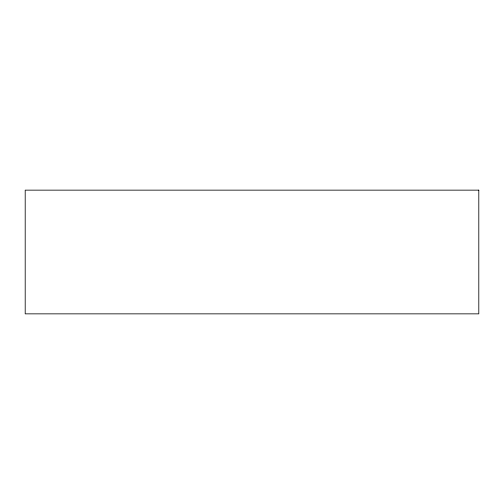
<?xml version="1.0" encoding="UTF-8"?>
<svg xmlns="http://www.w3.org/2000/svg" width="504" height="504" viewBox="0 0 504 504"><rect width="100%" height="100%" fill="white"/><g stroke="black" fill="none" stroke-linecap="round" stroke-linejoin="round"><path stroke-width="0.76" d="M478.8 190.147L25.2 190.147L25.2 313.853L478.8 313.853L478.8 190.147"/></g></svg>
